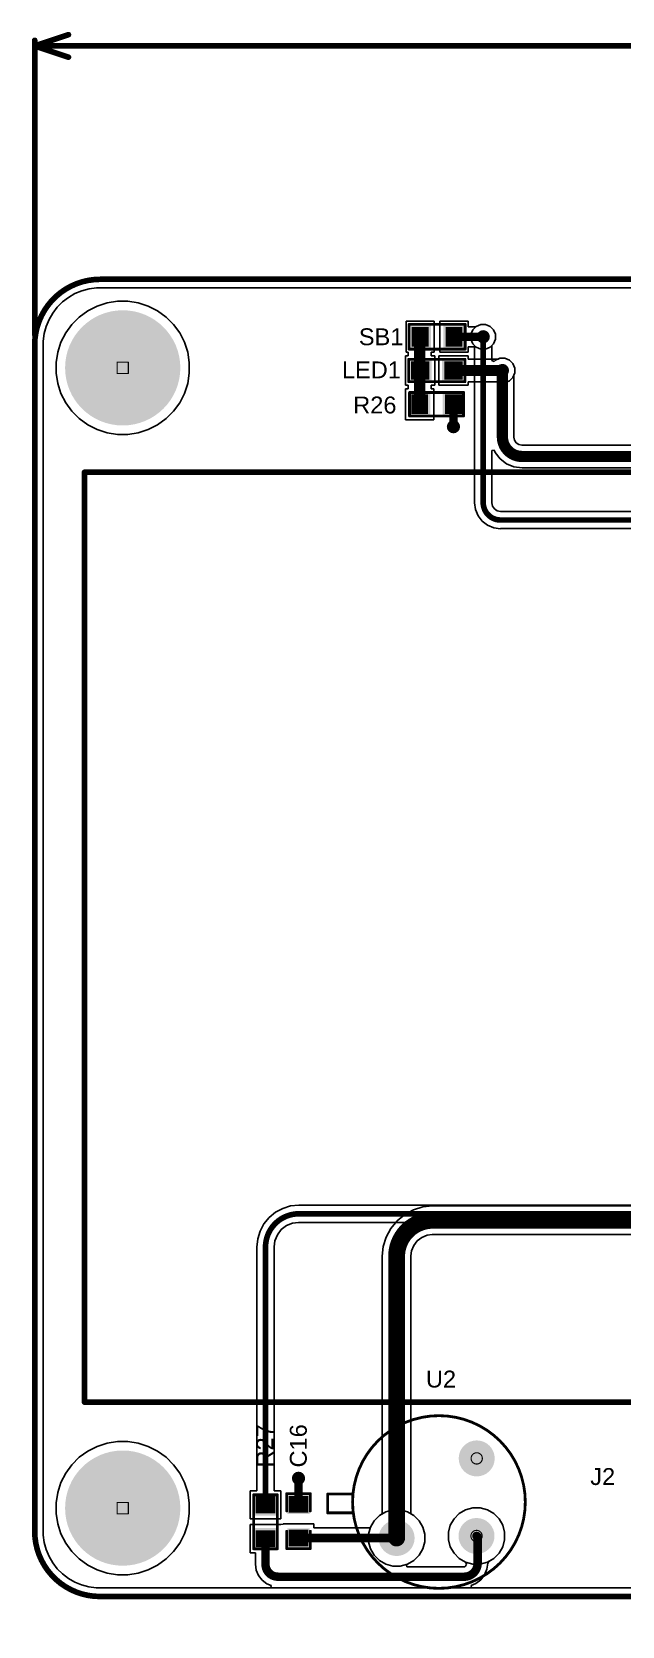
# Model space of a CAD drawing. Header units: inches. Extents: x -4 to 238, y -5 to 115.
# Drawn here: x -4.1 to 22.6, y -5.3 to 66.7 of the extents above; entities that cross this region are included whole.
import ezdxf

# ---------------------------------------------------------------- set-up
doc = ezdxf.new("R2010")
doc.units = ezdxf.units.IN
for name, color, linetype in [('Board Outline', 216, 'Continuous'), ('Bottom Layer', 5, 'Continuous'), ('Bottom Solder', 6, 'Continuous'), ('Dimensions', 6, 'Continuous'), ('Drill Drawing', 1, 'Continuous'), ('Mechanical 13', 56, 'Continuous'), ('Multi-Layer', 9, 'Continuous'), ('Pad Holes', 156, 'Continuous'), ('Top Layer', 1, 'Continuous'), ('Top Overlay', 2, 'Continuous'), ('Top Paste', 8, 'Continuous'), ('Top Solder', 216, 'Continuous'), ('Via Holes', 16, 'Continuous')]:
    doc.layers.add(name, color=color, linetype=linetype)
doc.styles.add('Arial', font='', dxfattribs={"height": 0.2})
doc.styles.get('Arial').set_extended_font_data('Arial')

# ---------------------------------------------------------------- blocks, each defined once
blk = doc.blocks.new('AS312_15')
at = {"layer": 'Bottom Layer'}
h = blk.add_hatch(color=5, dxfattribs=at)
edge = h.paths.add_edge_path()
edge.add_arc((-2.55, 1.243), 0.762, 0, 360)
h = blk.add_hatch(color=5, dxfattribs=at)
edge = h.paths.add_edge_path()
edge.add_arc((2.55, 1.228), 0.762, 0, 360)
h = blk.add_hatch(color=5, dxfattribs=at)
edge = h.paths.add_edge_path()
edge.add_arc((0.066, -1.243), 0.762, 0, 360)
at = {"layer": 'Bottom Solder'}
h = blk.add_hatch(color=6, dxfattribs=at)
edge = h.paths.add_edge_path()
edge.add_arc((-2.55, 1.243), 0.813, 0, 360)
h = blk.add_hatch(color=6, dxfattribs=at)
edge = h.paths.add_edge_path()
edge.add_arc((2.55, 1.228), 0.813, 0, 360)
h = blk.add_hatch(color=6, dxfattribs=at)
edge = h.paths.add_edge_path()
edge.add_arc((0.066, -1.243), 0.813, 0, 360)
at = {"layer": 'Multi-Layer'}
h = blk.add_hatch(color=9, dxfattribs=at)
edge = h.paths.add_edge_path()
edge.add_arc((-2.55, 1.243), 0.762, 0, 360)
h = blk.add_hatch(color=9, dxfattribs=at)
edge = h.paths.add_edge_path()
edge.add_arc((2.55, 1.228), 0.762, 0, 360)
h = blk.add_hatch(color=9, dxfattribs=at)
edge = h.paths.add_edge_path()
edge.add_arc((0.066, -1.243), 0.762, 0, 360)
at = {"layer": 'Pad Holes'}
h = blk.add_hatch(color=7, dxfattribs=at)
edge = h.paths.add_edge_path()
edge.add_arc((-2.55, 1.243), 0.457, 0, 360)
h = blk.add_hatch(color=7, dxfattribs=at)
edge = h.paths.add_edge_path()
edge.add_arc((2.55, 1.228), 0.457, 0, 360)
h = blk.add_hatch(color=7, dxfattribs=at)
edge = h.paths.add_edge_path()
edge.add_arc((0.066, -1.243), 0.457, 0, 360)
at = {"layer": 'Top Layer'}
h = blk.add_hatch(color=1, dxfattribs=at)
edge = h.paths.add_edge_path()
edge.add_arc((-2.55, 1.243), 0.762, 0, 360)
h = blk.add_hatch(color=1, dxfattribs=at)
edge = h.paths.add_edge_path()
edge.add_arc((2.55, 1.228), 0.762, 0, 360)
h = blk.add_hatch(color=1, dxfattribs=at)
edge = h.paths.add_edge_path()
edge.add_arc((0.066, -1.243), 0.762, 0, 360)
at = {"layer": 'Top Solder'}
h = blk.add_hatch(color=216, dxfattribs=at)
edge = h.paths.add_edge_path()
edge.add_arc((-2.55, 1.243), 0.813, 0, 360)
h = blk.add_hatch(color=216, dxfattribs=at)
edge = h.paths.add_edge_path()
edge.add_arc((2.55, 1.228), 0.813, 0, 360)
h = blk.add_hatch(color=216, dxfattribs=at)
edge = h.paths.add_edge_path()
edge.add_arc((0.066, -1.243), 0.813, 0, 360)
at = {"layer": 'Top Overlay'}
for points, const_width in [([(3.851, 1.042, 1), (-3.949, 1.042, 1)], 0.127), ([(-3.382, 4.85, 1), (-3.318, 4.85, 1)], 0.0635), ([(-3.382, 4.85, 1), (-3.318, 4.85, 1)], 0.0635), ([(-3.982, 4.25, 1), (-3.918, 4.25, 1)], 0.0635), ([(-3.982, 4.25, 1), (-3.918, 4.25, 1)], 0.0635), ([(-2.575, 4.044, 1), (-2.512, 4.044, 1)], 0.0635), ([(-3.163, 3.431, 1), (-3.099, 3.431, 1)], 0.0635), ([(-3.981, 1.042, 1), (-3.917, 1.042, 1)], 0.0635), ([(3.819, 1.042, 1), (3.882, 1.042, 1)], 0.0635)]:
    blk.add_lwpolyline(points, format="xyb", close=True, dxfattribs=dict(at, const_width=const_width))
at = {"layer": 'Top Overlay', "const_width": 0.127}
for points in [[(-3.95, 4.25), (-3.35, 4.85)], [(-3.35, 4.85), (-2.544, 4.044)], [(-3.95, 4.25), (-3.131, 3.431)]]:
    blk.add_lwpolyline(points, dxfattribs=at)
blk = doc.blocks.new('S______B______23')
at = {"layer": 'Top Layer'}
for points in [[(-1.143, -0.4445), (-1.143, 0.4445), (-0.381, 0.4445), (-0.381, -0.4445)], [(0.381, -0.4445), (0.381, 0.4445), (1.143, 0.4445), (1.143, -0.4445)]]:
    blk.add_hatch(color=1, dxfattribs=at).paths.add_polyline_path(points)
at = {"layer": 'Top Paste'}
for points in [[(-1.143, -0.4445), (-1.143, 0.4445), (-0.381, 0.4445), (-0.381, -0.4445)], [(0.381, -0.4445), (0.381, 0.4445), (1.143, 0.4445), (1.143, -0.4445)]]:
    blk.add_hatch(color=8, dxfattribs=at).paths.add_polyline_path(points)
at = {"layer": 'Top Solder'}
for points in [[(-1.2446, -0.5461), (-1.2446, 0.5461), (-0.2794, 0.5461), (-0.2794, -0.5461)], [(0.2794, -0.5461), (0.2794, 0.5461), (1.2446, 0.5461), (1.2446, -0.5461)]]:
    blk.add_hatch(color=216, dxfattribs=at).paths.add_polyline_path(points)
at = {"layer": 'Top Overlay', "const_width": 0.127}
for points in [[(-1.27, 0.5588), (-1.27, -0.5588)], [(1.27, 0.5588), (-1.27, 0.5588)], [(1.27, 0.5588), (1.27, -0.5588)], [(1.27, -0.5588), (-1.27, -0.5588)]]:
    blk.add_lwpolyline(points, dxfattribs=at)
at = {"layer": 'Top Overlay', "const_width": 0.0635}
for points in [[(-1.30175, 0.5588, 1), (-1.23825, 0.5588, 1)], [(-1.30175, 0.5588, 1), (-1.23825, 0.5588, 1)], [(1.23825, 0.5588, 1), (1.30175, 0.5588, 1)], [(1.23825, 0.5588, 1), (1.30175, 0.5588, 1)], [(-1.30175, -0.5588, 1), (-1.23825, -0.5588, 1)], [(-1.30175, -0.5588, 1), (-1.23825, -0.5588, 1)], [(1.23825, -0.5588, 1), (1.30175, -0.5588, 1)], [(1.23825, -0.5588, 1), (1.30175, -0.5588, 1)]]:
    blk.add_lwpolyline(points, format="xyb", close=True, dxfattribs=at)
blk = doc.blocks.new('R___0603_25')
at = {"layer": 'Top Layer'}
for points in [[(-0.381, 0.4445), (-0.381, -0.4445), (-1.143, -0.4445), (-1.143, 0.4445)], [(1.143, 0.4445), (1.143, -0.4445), (0.381, -0.4445), (0.381, 0.4445)]]:
    blk.add_hatch(color=1, dxfattribs=at).paths.add_polyline_path(points)
at = {"layer": 'Top Paste'}
for points in [[(-0.381, 0.4445), (-0.381, -0.4445), (-1.143, -0.4445), (-1.143, 0.4445)], [(1.143, 0.4445), (1.143, -0.4445), (0.381, -0.4445), (0.381, 0.4445)]]:
    blk.add_hatch(color=8, dxfattribs=at).paths.add_polyline_path(points)
at = {"layer": 'Top Solder'}
for points in [[(-0.2794, 0.5461), (-0.2794, -0.5461), (-1.2446, -0.5461), (-1.2446, 0.5461)], [(1.2446, 0.5461), (1.2446, -0.5461), (0.2794, -0.5461), (0.2794, 0.5461)]]:
    blk.add_hatch(color=216, dxfattribs=at).paths.add_polyline_path(points)
at = {"layer": 'Top Overlay', "const_width": 0.127}
for points in [[(1.2192, 0.5334), (-1.2192, 0.5334)], [(-1.2192, -0.5334), (-1.2192, 0.5334)], [(1.2192, -0.5334), (1.2192, 0.5334)], [(1.2192, -0.5334), (-1.2192, -0.5334)]]:
    blk.add_lwpolyline(points, dxfattribs=at)
at = {"layer": 'Top Overlay', "const_width": 0.0635}
for points in [[(-1.25095, 0.5334, 1), (-1.18745, 0.5334, 1)], [(-1.25095, 0.5334, 1), (-1.18745, 0.5334, 1)], [(1.18745, 0.5334, 1), (1.25095, 0.5334, 1)], [(1.18745, 0.5334, 1), (1.25095, 0.5334, 1)], [(-1.25095, -0.5334, 1), (-1.18745, -0.5334, 1)], [(-1.25095, -0.5334, 1), (-1.18745, -0.5334, 1)], [(1.18745, -0.5334, 1), (1.25095, -0.5334, 1)], [(1.18745, -0.5334, 1), (1.25095, -0.5334, 1)]]:
    blk.add_lwpolyline(points, format="xyb", close=True, dxfattribs=at)
blk = doc.blocks.new('R___0603_26')
at = {"layer": 'Top Layer'}
for points in [[(-0.381, 0.4445), (-0.381, -0.4445), (-1.143, -0.4445), (-1.143, 0.4445)], [(1.143, 0.4445), (1.143, -0.4445), (0.381, -0.4445), (0.381, 0.4445)]]:
    blk.add_hatch(color=1, dxfattribs=at).paths.add_polyline_path(points)
at = {"layer": 'Top Paste'}
for points in [[(-0.381, 0.4445), (-0.381, -0.4445), (-1.143, -0.4445), (-1.143, 0.4445)], [(1.143, 0.4445), (1.143, -0.4445), (0.381, -0.4445), (0.381, 0.4445)]]:
    blk.add_hatch(color=8, dxfattribs=at).paths.add_polyline_path(points)
at = {"layer": 'Top Solder'}
for points in [[(-0.2794, 0.5461), (-0.2794, -0.5461), (-1.2446, -0.5461), (-1.2446, 0.5461)], [(1.2446, 0.5461), (1.2446, -0.5461), (0.2794, -0.5461), (0.2794, 0.5461)]]:
    blk.add_hatch(color=216, dxfattribs=at).paths.add_polyline_path(points)
at = {"layer": 'Top Overlay', "const_width": 0.127}
for points in [[(-1.2192, 0.5334), (1.2192, 0.5334)], [(-1.2192, -0.5334), (-1.2192, 0.5334)], [(1.2192, -0.5334), (1.2192, 0.5334)], [(-1.2192, -0.5334), (1.2192, -0.5334)]]:
    blk.add_lwpolyline(points, dxfattribs=at)
at = {"layer": 'Top Overlay', "const_width": 0.0635}
for points in [[(-1.25095, 0.5334, 1), (-1.18745, 0.5334, 1)], [(-1.25095, 0.5334, 1), (-1.18745, 0.5334, 1)], [(1.18745, 0.5334, 1), (1.25095, 0.5334, 1)], [(1.18745, 0.5334, 1), (1.25095, 0.5334, 1)], [(-1.25095, -0.5334, 1), (-1.18745, -0.5334, 1)], [(-1.25095, -0.5334, 1), (-1.18745, -0.5334, 1)], [(1.18745, -0.5334, 1), (1.25095, -0.5334, 1)], [(1.18745, -0.5334, 1), (1.25095, -0.5334, 1)]]:
    blk.add_lwpolyline(points, format="xyb", close=True, dxfattribs=at)
blk = doc.blocks.new('ALS_PT19_315C_L177_TR__60')
at = {"layer": 'Top Layer'}
for points in [[(-1.16, 0.41), (-0.34, 0.41), (-0.34, -0.41), (-1.16, -0.41)], [(0.34, 0.41), (1.16, 0.41), (1.16, -0.41), (0.34, -0.41)]]:
    blk.add_hatch(color=1, dxfattribs=at).paths.add_polyline_path(points)
at = {"layer": 'Top Paste'}
for points in [[(-1.16, 0.41), (-0.34, 0.41), (-0.34, -0.41), (-1.16, -0.41)], [(0.34, 0.41), (1.16, 0.41), (1.16, -0.41), (0.34, -0.41)]]:
    blk.add_hatch(color=8, dxfattribs=at).paths.add_polyline_path(points)
at = {"layer": 'Top Solder'}
for points in [[(-1.262, 0.512), (-0.238, 0.512), (-0.238, -0.512), (-1.262, -0.512)], [(0.238, 0.512), (1.262, 0.512), (1.262, -0.512), (0.238, -0.512)]]:
    blk.add_hatch(color=216, dxfattribs=at).paths.add_polyline_path(points)
at = {"layer": 'Top Overlay'}
for points, const_width in [([(-1.448, 0), (-1.575, 0.127)], 0.2), ([(-1.575, 0.127), (-1.575, -0.127)], 0.2), ([(-1.448, 0), (-1.575, -0.127)], 0.2), ([(-1.27, 0.508), (-1.27, -0.508)], 0.127), ([(1.245, 0.508), (-1.27, 0.508)], 0.127), ([(1.27, 0.508), (1.27, -0.508)], 0.127), ([(1.27, -0.508), (-1.27, -0.508)], 0.127)]:
    blk.add_lwpolyline(points, dxfattribs=dict(at, const_width=const_width))
for points, const_width in [([(-1.625, 0.127, 1), (-1.525, 0.127, 1)], 0.1), ([(-1.625, 0.127, 1), (-1.525, 0.127, 1)], 0.1), ([(-1.498, 0, 1), (-1.398, 0, 1)], 0.1), ([(-1.498, 0, 1), (-1.398, 0, 1)], 0.1), ([(-1.302, 0.508, 1), (-1.238, 0.508, 1)], 0.0635), ([(-1.302, 0.508, 1), (-1.238, 0.508, 1)], 0.0635), ([(1.213, 0.508, 1), (1.276, 0.508, 1)], 0.0635), ([(1.238, 0.508, 1), (1.302, 0.508, 1)], 0.0635), ([(-1.625, -0.127, 1), (-1.525, -0.127, 1)], 0.1), ([(-1.625, -0.127, 1), (-1.525, -0.127, 1)], 0.1), ([(-1.302, -0.508, 1), (-1.238, -0.508, 1)], 0.0635), ([(-1.302, -0.508, 1), (-1.238, -0.508, 1)], 0.0635), ([(1.238, -0.508, 1), (1.302, -0.508, 1)], 0.0635), ([(1.238, -0.508, 1), (1.302, -0.508, 1)], 0.0635)]:
    blk.add_lwpolyline(points, format="xyb", close=True, dxfattribs=dict(at, const_width=const_width))
blk = doc.blocks.new('C___0603_74')
at = {"layer": 'Top Layer'}
for points in [[(-0.381, 0.445), (-0.381, -0.445), (-1.143, -0.445), (-1.143, 0.445)], [(1.143, 0.445), (1.143, -0.445), (0.381, -0.445), (0.381, 0.445)]]:
    blk.add_hatch(color=1, dxfattribs=at).paths.add_polyline_path(points)
at = {"layer": 'Top Paste'}
for points in [[(-0.381, 0.445), (-0.381, -0.445), (-1.143, -0.445), (-1.143, 0.445)], [(1.143, 0.445), (1.143, -0.445), (0.381, -0.445), (0.381, 0.445)]]:
    blk.add_hatch(color=8, dxfattribs=at).paths.add_polyline_path(points)
at = {"layer": 'Top Solder'}
for points in [[(-0.321, 0.504), (-0.321, -0.504), (-1.203, -0.504), (-1.203, 0.504)], [(1.203, 0.504), (1.203, -0.504), (0.321, -0.504), (0.321, 0.504)]]:
    blk.add_hatch(color=216, dxfattribs=at).paths.add_polyline_path(points)
at = {"layer": 'Top Overlay', "const_width": 0.127}
for points in [[(-1.245, 0.533), (-0.457, 0.533)], [(-1.245, 0.533), (-1.245, -0.533)], [(0.457, 0.533), (1.245, 0.533)], [(1.245, 0.533), (1.245, -0.533)], [(-1.245, -0.533), (-0.457, -0.533)], [(0.457, -0.533), (1.245, -0.533)]]:
    blk.add_lwpolyline(points, dxfattribs=at)
at = {"layer": 'Top Overlay', "const_width": 0.0635}
for points in [[(-1.276, 0.533, 1), (-1.213, 0.533, 1)], [(-1.276, 0.533, 1), (-1.213, 0.533, 1)], [(-0.489, 0.533, 1), (-0.425, 0.533, 1)], [(0.425, 0.533, 1), (0.489, 0.533, 1)], [(1.213, 0.533, 1), (1.276, 0.533, 1)], [(1.213, 0.533, 1), (1.276, 0.533, 1)], [(-1.276, -0.533, 1), (-1.213, -0.533, 1)], [(-1.276, -0.533, 1), (-1.213, -0.533, 1)], [(-0.489, -0.533, 1), (-0.425, -0.533, 1)], [(0.425, -0.533, 1), (0.489, -0.533, 1)], [(1.213, -0.533, 1), (1.276, -0.533, 1)], [(1.213, -0.533, 1), (1.276, -0.533, 1)]]:
    blk.add_lwpolyline(points, format="xyb", close=True, dxfattribs=at)

msp = doc.modelspace()

# ---------------------------------------------------------------- hatches: boundary and pattern name
at = {"layer": 'Bottom Layer'}
h = msp.add_hatch(color=5, dxfattribs=at)
edge = h.paths.add_edge_path()
edge.add_arc((0, 51.5), 2.5, 0, 360)
h = msp.add_hatch(color=5, dxfattribs=at)
edge = h.paths.add_edge_path()
edge.add_arc((16.279, 52.905), 0.3, 0, 360)
h = msp.add_hatch(color=5, dxfattribs=at)
edge = h.paths.add_edge_path()
edge.add_arc((17.145, 51.381), 0.3, 0, 360)
h = msp.add_hatch(color=5, dxfattribs=at)
edge = h.paths.add_edge_path()
edge.add_arc((14.934, 48.843), 0.3, 0, 360)
h = msp.add_hatch(color=5, dxfattribs=at)
edge = h.paths.add_edge_path()
edge.add_arc((0, 0), 2.5, 0, 360)
h = msp.add_hatch(color=5, dxfattribs=at)
edge = h.paths.add_edge_path()
edge.add_arc((7.938, 1.346), 0.3, 0, 360)
at = {"layer": 'Bottom Solder'}
h = msp.add_hatch(color=6, dxfattribs=at)
edge = h.paths.add_edge_path()
edge.add_arc((0, 51.5), 2.602, 0, 360)
h = msp.add_hatch(color=6, dxfattribs=at)
edge = h.paths.add_edge_path()
edge.add_arc((0, 0), 2.602, 0, 360)
at = {"layer": 'Multi-Layer'}
h = msp.add_hatch(color=9, dxfattribs=at)
edge = h.paths.add_edge_path()
edge.add_arc((0, 51.5), 2.5, 0, 360)
h = msp.add_hatch(color=9, dxfattribs=at)
edge = h.paths.add_edge_path()
edge.add_arc((0, 0), 2.5, 0, 360)
at = {"layer": 'Pad Holes'}
h = msp.add_hatch(color=7, dxfattribs=at)
edge = h.paths.add_edge_path()
edge.add_arc((0, 51.5), 1.5, 0, 360)
h = msp.add_hatch(color=7, dxfattribs=at)
edge = h.paths.add_edge_path()
edge.add_arc((0, 0), 1.5, 0, 360)
at = {"layer": 'Top Layer'}
h = msp.add_hatch(color=1, dxfattribs=at)
edge = h.paths.add_edge_path()
edge.add_arc((0, 51.5), 2.5, 0, 360)
h = msp.add_hatch(color=1, dxfattribs=at)
edge = h.paths.add_edge_path()
edge.add_arc((16.279, 52.905), 0.3, 0, 360)
h = msp.add_hatch(color=1, dxfattribs=at)
edge = h.paths.add_edge_path()
edge.add_arc((17.145, 51.381), 0.3, 0, 360)
h = msp.add_hatch(color=1, dxfattribs=at)
edge = h.paths.add_edge_path()
edge.add_arc((14.934, 48.843), 0.3, 0, 360)
h = msp.add_hatch(color=1, dxfattribs=at)
edge = h.paths.add_edge_path()
edge.add_arc((0, 0), 2.5, 0, 360)
h = msp.add_hatch(color=1, dxfattribs=at)
edge = h.paths.add_edge_path()
edge.add_arc((7.938, 1.346), 0.3, 0, 360)
at = {"layer": 'Top Solder'}
h = msp.add_hatch(color=216, dxfattribs=at)
edge = h.paths.add_edge_path()
edge.add_arc((0, 51.5), 2.602, 0, 360)
h = msp.add_hatch(color=216, dxfattribs=at)
edge = h.paths.add_edge_path()
edge.add_arc((0, 0), 2.602, 0, 360)
at = {"layer": 'Via Holes'}
h = msp.add_hatch(color=7, dxfattribs=at)
edge = h.paths.add_edge_path()
edge.add_arc((16.279, 52.905), 0.15, 0, 360)
h = msp.add_hatch(color=7, dxfattribs=at)
edge = h.paths.add_edge_path()
edge.add_arc((17.145, 51.381), 0.15, 0, 360)
h = msp.add_hatch(color=7, dxfattribs=at)
edge = h.paths.add_edge_path()
edge.add_arc((14.934, 48.843), 0.15, 0, 360)
h = msp.add_hatch(color=7, dxfattribs=at)
edge = h.paths.add_edge_path()
edge.add_arc((7.938, 1.346), 0.15, 0, 360)

# ---------------------------------------------------------------- linework, layer by layer
at = {"layer": 'Board Outline', "const_width": 0.254}
for points in [[(-3.974, 52.544, -0.414214), (-1.018, 55.5)], [(-1.034, -3.991, -0.414214), (-3.974, -1.05)]]:
    msp.add_lwpolyline(points, format="xyb", dxfattribs=at)
for points in [[(-1.018, 55.5), (26.924, 55.5)], [(-3.974, 52.622), (-3.974, -1.05)], [(-1.034, -3.991), (103.016, -3.991)]]:
    msp.add_lwpolyline(points, dxfattribs=at)
at = {"layer": 'Board Outline', "const_width": 0.127}
for points in [[(-1.082, 55.5, 1), (-0.955, 55.5, 1)], [(-1.082, 55.5, 1), (-0.955, 55.5, 1)], [(-4.038, 52.622, 1), (-3.911, 52.622, 1)], [(-4.038, 52.544, 1), (-3.911, 52.544, 1)], [(-4.038, -1.05, 1), (-3.911, -1.05, 1)], [(-4.038, -1.05, 1), (-3.911, -1.05, 1)], [(-1.098, -3.991, 1), (-0.971, -3.991, 1)], [(-1.098, -3.991, 1), (-0.971, -3.991, 1)]]:
    msp.add_lwpolyline(points, format="xyb", close=True, dxfattribs=at)
at = {"layer": 'Bottom Layer'}
for p, q in [((-2.448, 54.683), (-2.156, 54.852)), ((-2.156, 54.852), (-1.845, 54.98)), ((-1.845, 54.98), (-1.52, 55.068)), ((-1.52, 55.068), (-1.187, 55.112)), ((-1.187, 55.112), (-1.018, 55.112)), ((-1.018, 55.112), (26.536, 55.112)), ((-3.158, 53.973), (-2.953, 54.241)), ((-2.953, 54.241), (-2.715, 54.478)), ((-2.715, 54.478), (-2.448, 54.683)), ((-1.577, 54.073), (-1.96, 53.794)), ((-1.155, 54.288), (-1.577, 54.073)), ((-0.704, 54.434), (-1.155, 54.288)), ((-0.237, 54.508), (-0.704, 54.434)), ((0.237, 54.508), (-0.237, 54.508)), ((0.704, 54.434), (0.237, 54.508)), ((1.155, 54.288), (0.704, 54.434)), ((1.577, 54.073), (1.155, 54.288)), ((1.96, 53.794), (1.577, 54.073)), ((-3.542, 53.046), (-3.455, 53.371)), ((-3.455, 53.371), (-3.326, 53.682)), ((-3.326, 53.682), (-3.158, 53.973)), ((-2.294, 53.46), (-2.573, 53.077)), ((-1.96, 53.794), (-2.294, 53.46)), ((2.294, 53.46), (1.96, 53.794)), ((2.573, 53.077), (2.294, 53.46)), ((15.965, 53.375), (15.809, 53.219)), ((16.168, 53.459), (15.965, 53.375)), ((16.389, 53.459), (16.168, 53.459)), ((16.592, 53.375), (16.389, 53.459)), ((16.748, 53.219), (16.592, 53.375)), ((-3.586, 52.712), (-3.542, 53.046)), ((-3.586, 52.562), (-3.586, 52.712)), ((-2.788, 52.655), (-2.934, 52.204)), ((-2.573, 53.077), (-2.788, 52.655)), ((2.788, 52.655), (2.573, 53.077)), ((2.934, 52.204), (2.788, 52.655)), ((15.809, 53.219), (15.725, 53.016)), ((15.725, 53.016), (15.725, 52.795)), ((15.725, 52.795), (15.809, 52.592)), ((15.809, 52.592), (15.89, 52.51)), ((16.667, 52.51), (16.748, 52.592)), ((16.833, 53.016), (16.748, 53.219)), ((16.748, 52.592), (16.833, 52.795)), ((16.833, 52.795), (16.833, 53.016)), ((-3.586, -1.05), (-3.586, 52.562)), ((-3.586, 52.562), (-3.586, 52.562)), ((-2.934, 52.204), (-3.008, 51.737)), ((3.008, 51.737), (2.934, 52.204)), ((15.89, 52.51), (15.89, 45.41)), ((16.667, 51.831), (16.667, 52.51)), ((16.831, 51.851), (16.769, 51.789)), ((17.035, 51.935), (16.831, 51.851)), ((17.255, 51.935), (17.035, 51.935)), ((17.459, 51.851), (17.255, 51.935)), ((17.615, 51.695), (17.459, 51.851)), ((-3.008, 51.737), (-3.008, 51.263)), ((-3.008, 51.263), (-2.934, 50.796)), ((2.934, 50.796), (3.008, 51.263)), ((3.008, 51.263), (3.008, 51.737)), ((16.769, 51.789), (16.667, 51.831)), ((17.699, 51.492), (17.615, 51.695)), ((17.663, 51.184), (17.699, 51.271)), ((17.663, 48.383), (17.663, 51.184)), ((17.699, 51.271), (17.699, 51.492)), ((-2.934, 50.796), (-2.788, 50.345)), ((2.788, 50.345), (2.934, 50.796)), ((-2.788, 50.345), (-2.573, 49.923)), ((-2.573, 49.923), (-2.294, 49.54)), ((2.294, 49.54), (2.573, 49.923)), ((2.573, 49.923), (2.788, 50.345)), ((-2.294, 49.54), (-1.96, 49.206)), ((-1.96, 49.206), (-1.577, 48.927)), ((1.577, 48.927), (1.96, 49.206)), ((1.96, 49.206), (2.294, 49.54)), ((-1.577, 48.927), (-1.155, 48.712)), ((-1.155, 48.712), (-0.704, 48.566)), ((-0.704, 48.566), (-0.237, 48.492)), ((-0.237, 48.492), (0.237, 48.492)), ((0.237, 48.492), (0.704, 48.566)), ((0.704, 48.566), (1.155, 48.712)), ((1.155, 48.712), (1.577, 48.927)), ((17.661, 48.372), (17.663, 48.383)), ((17.687, 48.241), (17.661, 48.372)), ((16.667, 47.768), (16.769, 47.788)), ((16.667, 45.41), (16.667, 47.768)), ((16.769, 47.788), (16.813, 47.681)), ((16.813, 47.681), (17.037, 47.39)), ((17.767, 48.12), (17.687, 48.241)), ((17.888, 48.04), (17.767, 48.12)), ((18.019, 48.014), (17.888, 48.04)), ((18.03, 48.016), (18.019, 48.014)), ((39.296, 48.016), (18.03, 48.016)), ((17.037, 47.39), (17.328, 47.166)), ((17.328, 47.166), (17.666, 47.026)), ((17.666, 47.026), (18.03, 46.978)), ((18.03, 46.978), (18.03, 46.98)), ((18.03, 46.98), (39.228, 46.98)), ((15.89, 45.41), (15.888, 45.41)), ((15.888, 45.41), (15.928, 45.107)), ((16.666, 45.404), (16.667, 45.41)), ((16.695, 45.259), (16.666, 45.404)), ((15.928, 45.107), (16.045, 44.824)), ((16.045, 44.824), (16.231, 44.581)), ((16.781, 45.13), (16.695, 45.259)), ((16.91, 45.044), (16.781, 45.13)), ((17.055, 45.015), (16.91, 45.044)), ((17.061, 45.016), (17.055, 45.015)), ((29.747, 45.016), (17.061, 45.016)), ((16.231, 44.581), (16.474, 44.394)), ((16.474, 44.394), (16.757, 44.277)), ((16.757, 44.277), (17.061, 44.237)), ((17.061, 44.237), (17.061, 44.239)), ((17.061, 44.239), (29.747, 44.239)), ((12.389, 12.979), (12.105, 12.634)), ((12.734, 13.262), (12.389, 12.979)), ((13.127, 13.473), (12.734, 13.262)), ((13.555, 13.602), (13.127, 13.473)), ((13.984, 13.645), (13.555, 13.602)), ((13.999, 13.647), (13.984, 13.645)), ((52.69, 13.647), (13.999, 13.647)), ((12.105, 12.634), (11.895, 12.24)), ((13.503, 12.228), (13.742, 12.327)), ((13.742, 12.327), (13.974, 12.358)), ((13.974, 12.358), (13.999, 12.353)), ((13.999, 12.353), (52.69, 12.353)), ((11.765, 11.813), (11.723, 11.383)), ((11.895, 12.24), (11.765, 11.813)), ((13.01, 11.394), (13.041, 11.625)), ((13.041, 11.625), (13.14, 11.865)), ((13.14, 11.865), (13.297, 12.07)), ((13.297, 12.07), (13.503, 12.228)), ((11.723, 11.383), (11.72, 11.369)), ((11.72, 11.369), (11.72, -0.258)), ((13.015, 11.369), (13.01, 11.394)), ((13.015, -0.258), (13.015, 11.369)), ((-0.704, 2.934), (-1.155, 2.788)), ((-0.237, 3.008), (-0.704, 2.934)), ((0.237, 3.008), (-0.237, 3.008)), ((0.704, 2.934), (0.237, 3.008)), ((1.155, 2.788), (0.704, 2.934)), ((-1.96, 2.294), (-2.294, 1.96)), ((-1.577, 2.573), (-1.96, 2.294)), ((-1.155, 2.788), (-1.577, 2.573)), ((1.577, 2.573), (1.155, 2.788)), ((1.96, 2.294), (1.577, 2.573)), ((2.294, 1.96), (1.96, 2.294)), ((-2.573, 1.577), (-2.788, 1.155)), ((-2.294, 1.96), (-2.573, 1.577)), ((2.573, 1.577), (2.294, 1.96)), ((2.788, 1.155), (2.573, 1.577)), ((-2.788, 1.155), (-2.934, 0.704)), ((2.934, 0.704), (2.788, 1.155)), ((-2.934, 0.704), (-3.008, 0.237)), ((-3.008, 0.237), (-3.008, -0.237)), ((3.008, 0.237), (2.934, 0.704)), ((3.008, -0.237), (3.008, 0.237)), ((15.809, 0.011), (15.486, -0.076)), ((16.143, 0.011), (15.809, 0.011)), ((16.466, -0.076), (16.143, 0.011)), ((-3.008, -0.237), (-2.934, -0.704)), ((-2.934, -0.704), (-2.788, -1.155)), ((2.788, -1.155), (2.934, -0.704)), ((2.934, -0.704), (3.008, -0.237)), ((11.351, -0.571), (11.184, -0.861)), ((11.588, -0.334), (11.351, -0.571)), ((11.72, -0.258), (11.588, -0.334)), ((13.147, -0.334), (13.015, -0.258)), ((13.384, -0.571), (13.147, -0.334)), ((13.551, -0.861), (13.384, -0.571)), ((14.96, -0.479), (14.792, -0.769)), ((15.196, -0.243), (14.96, -0.479)), ((15.486, -0.076), (15.196, -0.243)), ((16.756, -0.243), (16.466, -0.076)), ((16.992, -0.479), (16.756, -0.243)), ((17.159, -0.769), (16.992, -0.479)), ((-3.586, -1.218), (-3.586, -1.05)), ((-3.542, -1.549), (-3.586, -1.218)), ((-2.788, -1.155), (-2.573, -1.577)), ((2.573, -1.577), (2.788, -1.155)), ((11.184, -0.861), (11.098, -1.184)), ((11.098, -1.184), (11.098, -1.518)), ((13.638, -1.184), (13.551, -0.861)), ((13.638, -1.518), (13.638, -1.184)), ((14.792, -0.769), (14.706, -1.092)), ((14.706, -1.092), (14.706, -1.426)), ((14.706, -1.426), (14.792, -1.749)), ((17.246, -1.092), (17.159, -0.769)), ((17.159, -1.749), (17.246, -1.426)), ((17.246, -1.426), (17.246, -1.092)), ((-3.456, -1.872), (-3.542, -1.549)), ((-3.328, -2.182), (-3.456, -1.872)), ((-2.573, -1.577), (-2.294, -1.96)), ((-2.294, -1.96), (-1.96, -2.294)), ((1.96, -2.294), (2.294, -1.96)), ((2.294, -1.96), (2.573, -1.577)), ((11.098, -1.518), (11.184, -1.841)), ((11.184, -1.841), (11.351, -2.131)), ((11.351, -2.131), (11.588, -2.367)), ((13.147, -2.367), (13.384, -2.131)), ((13.384, -2.131), (13.551, -1.841)), ((13.551, -1.841), (13.638, -1.518)), ((14.792, -1.749), (14.96, -2.039)), ((14.96, -2.039), (15.196, -2.275)), ((16.756, -2.275), (16.992, -2.039)), ((16.992, -2.039), (17.159, -1.749)), ((-3.16, -2.471), (-3.328, -2.182)), ((-2.957, -2.737), (-3.16, -2.471)), ((-2.72, -2.973), (-2.957, -2.737)), ((-1.96, -2.294), (-1.577, -2.573)), ((-1.577, -2.573), (-1.155, -2.788)), ((-1.155, -2.788), (-0.704, -2.934)), ((0.704, -2.934), (1.155, -2.788)), ((1.155, -2.788), (1.577, -2.573)), ((1.577, -2.573), (1.96, -2.294)), ((11.588, -2.367), (11.877, -2.534)), ((11.877, -2.534), (12.2, -2.621)), ((12.2, -2.621), (12.535, -2.621)), ((12.535, -2.621), (12.858, -2.534)), ((12.858, -2.534), (13.147, -2.367)), ((15.196, -2.275), (15.486, -2.443)), ((15.486, -2.443), (15.809, -2.529)), ((15.809, -2.529), (16.143, -2.529)), ((16.143, -2.529), (16.466, -2.443)), ((16.466, -2.443), (16.756, -2.275)), ((-2.455, -3.177), (-2.72, -2.973)), ((-2.165, -3.344), (-2.455, -3.177)), ((-1.856, -3.472), (-2.165, -3.344)), ((-1.533, -3.559), (-1.856, -3.472)), ((-1.201, -3.602), (-1.533, -3.559)), ((-0.704, -2.934), (-0.237, -3.008)), ((-0.237, -3.008), (0.237, -3.008)), ((0.237, -3.008), (0.704, -2.934)), ((103.016, -3.602), (-1.201, -3.602))]:
    msp.add_line(p, q, dxfattribs=at)
for points, const_width in [([(16.279, 45.41), (16.279, 52.905)], 0.254), ([(17.145, 48.383), (17.145, 51.381)], 0.508), ([(18.03, 47.498), (40.435, 47.498)], 0.508), ([(17.061, 44.628), (56.591, 44.628)], 0.254), ([(13.999, 13), (42.443, 13)], 0.762), ([(12.368, -1.351), (12.368, 11.369)], 0.762)]:
    msp.add_lwpolyline(points, dxfattribs=dict(at, const_width=const_width))
for points, const_width in [([(16.215, 52.905, 1), (16.342, 52.905, 1)], 0.127), ([(17.018, 51.381, 1), (17.272, 51.381, 1)], 0.254), ([(17.018, 48.383, 1), (17.272, 48.383, 1)], 0.254), ([(17.018, 48.383, 1), (17.272, 48.383, 1)], 0.254), ([(17.903, 47.498, 1), (18.157, 47.498, 1)], 0.254), ([(17.903, 47.498, 1), (18.157, 47.498, 1)], 0.254), ([(16.215, 45.41, 1), (16.342, 45.41, 1)], 0.127), ([(16.215, 45.41, 1), (16.342, 45.41, 1)], 0.127), ([(16.998, 44.628, 1), (17.125, 44.628, 1)], 0.127), ([(16.998, 44.628, 1), (17.125, 44.628, 1)], 0.127), ([(13.808, 13, 1), (14.189, 13, 1)], 0.381), ([(13.808, 13, 1), (14.189, 13, 1)], 0.381), ([(12.177, 11.369, 1), (12.558, 11.369, 1)], 0.381), ([(12.177, 11.369, 1), (12.558, 11.369, 1)], 0.381), ([(12.177, -1.351, 1), (12.558, -1.351, 1)], 0.381)]:
    msp.add_lwpolyline(points, format="xyb", close=True, dxfattribs=dict(at, const_width=const_width))
for points, const_width in [([(18.03, 47.498, -0.414214), (17.145, 48.383)], 0.508), ([(17.061, 44.628, -0.414214), (16.279, 45.41)], 0.254), ([(12.368, 11.369, -0.414214), (13.999, 13)], 0.762)]:
    msp.add_lwpolyline(points, format="xyb", dxfattribs=dict(at, const_width=const_width))
at = {"layer": 'Dimensions', "const_width": 0.254}
for points in [[(-3.974, 66.04), (-2.45, 66.548)], [(-3.974, 53.003), (-3.974, 66.294)], [(-3.974, 66.04), (-2.45, 65.532)], [(-3.974, 66.04), (44.614, 66.04)]]:
    msp.add_lwpolyline(points, dxfattribs=at)
at = {"layer": 'Dimensions', "const_width": 0.127}
for points in [[(-4.038, 66.294, 1), (-3.911, 66.294, 1)], [(-2.514, 66.548, 1), (-2.387, 66.548, 1)], [(-4.038, 66.04, 1), (-3.911, 66.04, 1)], [(-4.038, 66.04, 1), (-3.911, 66.04, 1)], [(-4.038, 66.04, 1), (-3.911, 66.04, 1)], [(-2.514, 65.532, 1), (-2.387, 65.532, 1)], [(-4.038, 53.003, 1), (-3.911, 53.003, 1)]]:
    msp.add_lwpolyline(points, format="xyb", close=True, dxfattribs=at)
at = {"layer": 'Drill Drawing', "const_width": 0.0508}
for points in [[(16.025, 52.905), (16.279, 53.159)], [(16.025, 52.905), (16.279, 52.651)], [(16.279, 53.159), (16.533, 52.905)], [(16.279, 52.651), (16.533, 52.905)], [(-0.254, 51.754), (0.254, 51.754)], [(-0.254, 51.246), (-0.254, 51.754)], [(-0.254, 51.246), (0.254, 51.246)], [(0.254, 51.246), (0.254, 51.754)], [(16.891, 51.381), (17.145, 51.635)], [(16.891, 51.381), (17.145, 51.127)], [(17.145, 51.635), (17.399, 51.381)], [(17.145, 51.127), (17.399, 51.381)], [(14.68, 48.843), (14.934, 49.097)], [(14.934, 49.097), (15.188, 48.843)], [(14.68, 48.843), (14.934, 48.589)], [(14.934, 48.589), (15.188, 48.843)], [(7.684, 1.346), (7.938, 1.6)], [(7.938, 1.6), (8.192, 1.346)], [(7.684, 1.346), (7.938, 1.092)], [(7.938, 1.092), (8.192, 1.346)], [(-0.254, 0.254), (0.254, 0.254)], [(-0.254, -0.254), (-0.254, 0.254)], [(0.254, -0.254), (0.254, 0.254)], [(-0.254, -0.254), (0.254, -0.254)]]:
    msp.add_lwpolyline(points, dxfattribs=at)
at = {"layer": 'Drill Drawing'}
for points, const_width in [([(16.012, 52.905, 1), (16.037, 52.905, 1)], 0.0254), ([(16.012, 52.905, 1), (16.037, 52.905, 1)], 0.0254), ([(16.266, 53.159, 1), (16.291, 53.159, 1)], 0.0254), ([(16.266, 53.159, 1), (16.291, 53.159, 1)], 0.0254), ([(16.266, 52.651, 1), (16.291, 52.651, 1)], 0.0254), ([(16.266, 52.651, 1), (16.291, 52.651, 1)], 0.0254), ([(16.52, 52.905, 1), (16.545, 52.905, 1)], 0.0254), ([(16.52, 52.905, 1), (16.545, 52.905, 1)], 0.0254), ([(-0.267, 51.754, 1), (-0.241, 51.754, 1)], 0.0254), ([(-0.267, 51.754, 1), (-0.241, 51.754, 1)], 0.0254), ([(-0.267, 51.246, 1), (-0.241, 51.246, 1)], 0.0254), ([(-0.267, 51.246, 1), (-0.241, 51.246, 1)], 0.0254), ([(0.241, 51.754, 1), (0.267, 51.754, 1)], 0.0254), ([(0.241, 51.754, 1), (0.267, 51.754, 1)], 0.0254), ([(0.241, 51.246, 1), (0.267, 51.246, 1)], 0.0254), ([(0.241, 51.246, 1), (0.267, 51.246, 1)], 0.0254), ([(16.878, 51.381, 1), (16.904, 51.381, 1)], 0.0254), ([(16.878, 51.381, 1), (16.904, 51.381, 1)], 0.0254), ([(17.132, 51.635, 1), (17.158, 51.635, 1)], 0.0254), ([(17.132, 51.635, 1), (17.158, 51.635, 1)], 0.0254), ([(17.132, 51.127, 1), (17.158, 51.127, 1)], 0.0254), ([(17.132, 51.127, 1), (17.158, 51.127, 1)], 0.0254), ([(17.386, 51.381, 1), (17.412, 51.381, 1)], 0.0254), ([(17.386, 51.381, 1), (17.412, 51.381, 1)], 0.0254), ([(14.921, 49.097, 1), (14.946, 49.097, 1)], 0.0254), ([(14.921, 49.097, 1), (14.946, 49.097, 1)], 0.0254), ([(14.667, 48.843, 1), (14.692, 48.843, 1)], 0.0254), ([(14.667, 48.843, 1), (14.692, 48.843, 1)], 0.0254), ([(14.921, 48.589, 1), (14.946, 48.589, 1)], 0.0254), ([(14.921, 48.589, 1), (14.946, 48.589, 1)], 0.0254), ([(15.175, 48.843, 1), (15.2, 48.843, 1)], 0.0254), ([(15.175, 48.843, 1), (15.2, 48.843, 1)], 0.0254), ([(16.239, 2.245, 1), (15.731, 2.245, 1)], 0.0508), ([(15.718, 2.245, 1), (15.744, 2.245, 1)], 0.0254), ([(16.226, 2.245, 1), (16.252, 2.245, 1)], 0.0254), ([(7.925, 1.6, 1), (7.951, 1.6, 1)], 0.0254), ([(7.925, 1.6, 1), (7.951, 1.6, 1)], 0.0254), ([(7.671, 1.346, 1), (7.697, 1.346, 1)], 0.0254), ([(7.671, 1.346, 1), (7.697, 1.346, 1)], 0.0254), ([(7.925, 1.092, 1), (7.951, 1.092, 1)], 0.0254), ([(7.925, 1.092, 1), (7.951, 1.092, 1)], 0.0254), ([(8.179, 1.346, 1), (8.205, 1.346, 1)], 0.0254), ([(8.179, 1.346, 1), (8.205, 1.346, 1)], 0.0254), ([(-0.267, 0.254, 1), (-0.241, 0.254, 1)], 0.0254), ([(-0.267, 0.254, 1), (-0.241, 0.254, 1)], 0.0254), ([(0.241, 0.254, 1), (0.267, 0.254, 1)], 0.0254), ([(0.241, 0.254, 1), (0.267, 0.254, 1)], 0.0254), ([(-0.267, -0.254, 1), (-0.241, -0.254, 1)], 0.0254), ([(-0.267, -0.254, 1), (-0.241, -0.254, 1)], 0.0254), ([(0.241, -0.254, 1), (0.267, -0.254, 1)], 0.0254), ([(0.241, -0.254, 1), (0.267, -0.254, 1)], 0.0254), ([(12.622, -1.351, 1), (12.114, -1.351, 1)], 0.0508), ([(12.101, -1.351, 1), (12.126, -1.351, 1)], 0.0254), ([(12.609, -1.351, 1), (12.634, -1.351, 1)], 0.0254), ([(16.23, -1.259, 1), (15.722, -1.259, 1)], 0.0508), ([(15.709, -1.259, 1), (15.735, -1.259, 1)], 0.0254), ([(16.217, -1.259, 1), (16.243, -1.259, 1)], 0.0254)]:
    msp.add_lwpolyline(points, format="xyb", close=True, dxfattribs=dict(at, const_width=const_width))
at = {"layer": 'Mechanical 13', "const_width": 0.254}
for points in [[(-1.727, 46.786), (58.273, 46.786)], [(-1.727, 4.786), (-1.727, 46.786)], [(-1.727, 4.786), (58.273, 4.786)]]:
    msp.add_lwpolyline(points, dxfattribs=at)
at = {"layer": 'Mechanical 13', "const_width": 0.127}
for points in [[(-1.791, 46.786, 1), (-1.664, 46.786, 1)], [(-1.791, 46.786, 1), (-1.664, 46.786, 1)], [(-1.791, 4.786, 1), (-1.664, 4.786, 1)], [(-1.791, 4.786, 1), (-1.664, 4.786, 1)]]:
    msp.add_lwpolyline(points, format="xyb", close=True, dxfattribs=at)
at = {"layer": 'Top Layer'}
for p, q in [((-2.448, 54.683), (-2.156, 54.852)), ((-2.156, 54.852), (-1.845, 54.98)), ((-1.845, 54.98), (-1.52, 55.068)), ((-1.52, 55.068), (-1.187, 55.112)), ((-1.187, 55.112), (-1.018, 55.112)), ((-1.018, 55.112), (26.536, 55.112)), ((-3.158, 53.973), (-2.953, 54.241)), ((-2.953, 54.241), (-2.715, 54.478)), ((-2.715, 54.478), (-2.448, 54.683)), ((-1.577, 54.073), (-1.96, 53.794)), ((-1.155, 54.288), (-1.577, 54.073)), ((-0.704, 54.434), (-1.155, 54.288)), ((-0.237, 54.508), (-0.704, 54.434)), ((0.237, 54.508), (-0.237, 54.508)), ((0.704, 54.434), (0.237, 54.508)), ((1.155, 54.288), (0.704, 54.434)), ((1.577, 54.073), (1.155, 54.288)), ((1.96, 53.794), (1.577, 54.073)), ((-3.542, 53.046), (-3.455, 53.371)), ((-3.455, 53.371), (-3.326, 53.682)), ((-3.326, 53.682), (-3.158, 53.973)), ((-2.294, 53.46), (-2.573, 53.077)), ((-1.96, 53.794), (-2.294, 53.46)), ((2.294, 53.46), (1.96, 53.794)), ((2.573, 53.077), (2.294, 53.46)), ((14.069, 53.604), (12.799, 53.604)), ((12.799, 53.604), (12.799, 52.207)), ((14.069, 52.207), (14.069, 53.604)), ((15.593, 53.604), (14.323, 53.604)), ((14.323, 53.604), (14.323, 52.207)), ((15.593, 53.359), (15.593, 53.604)), ((15.948, 53.359), (15.593, 53.359)), ((15.965, 53.375), (15.948, 53.359)), ((16.168, 53.459), (15.965, 53.375)), ((16.389, 53.459), (16.168, 53.459)), ((16.592, 53.375), (16.389, 53.459)), ((16.748, 53.219), (16.592, 53.375)), ((-3.586, 52.712), (-3.542, 53.046)), ((-3.586, 52.562), (-3.586, 52.712)), ((-2.788, 52.655), (-2.934, 52.204)), ((-2.573, 53.077), (-2.788, 52.655)), ((2.788, 52.655), (2.573, 53.077)), ((2.934, 52.204), (2.788, 52.655)), ((16.592, 52.436), (16.748, 52.592)), ((16.833, 53.016), (16.748, 53.219)), ((16.748, 52.592), (16.833, 52.795)), ((16.833, 52.795), (16.833, 53.016)), ((-3.586, -1.05), (-3.586, 52.562)), ((-3.586, 52.562), (-3.586, 52.562)), ((-2.934, 52.204), (-3.008, 51.737)), ((3.008, 51.737), (2.934, 52.204)), ((12.892, 52.045), (12.77, 52.045)), ((12.77, 52.045), (12.77, 50.717)), ((12.799, 52.207), (12.892, 52.207)), ((12.892, 52.207), (12.892, 52.045)), ((13.928, 52.045), (13.928, 52.207)), ((13.928, 52.207), (14.069, 52.207)), ((14.098, 52.045), (13.928, 52.045)), ((14.098, 50.717), (14.098, 52.045)), ((15.598, 52.045), (14.27, 52.045)), ((14.27, 52.045), (14.27, 50.717)), ((14.323, 52.207), (15.593, 52.207)), ((15.593, 52.207), (15.593, 52.452)), ((15.593, 52.452), (15.948, 52.452)), ((15.598, 51.899), (15.598, 52.045)), ((16.948, 51.899), (15.598, 51.899)), ((15.948, 52.452), (15.965, 52.436)), ((15.965, 52.436), (16.168, 52.351)), ((16.168, 52.351), (16.389, 52.351)), ((16.389, 52.351), (16.592, 52.436)), ((17.035, 51.935), (16.948, 51.899)), ((17.255, 51.935), (17.035, 51.935)), ((17.459, 51.851), (17.255, 51.935)), ((17.615, 51.695), (17.459, 51.851)), ((-3.008, 51.737), (-3.008, 51.263)), ((-3.008, 51.263), (-2.934, 50.796)), ((2.934, 50.796), (3.008, 51.263)), ((3.008, 51.263), (3.008, 51.737)), ((17.699, 51.492), (17.615, 51.695)), ((17.615, 51.068), (17.699, 51.271)), ((17.699, 51.271), (17.699, 51.492)), ((-2.934, 50.796), (-2.788, 50.345)), ((2.788, 50.345), (2.934, 50.796)), ((12.77, 50.717), (12.892, 50.717)), ((12.892, 50.556), (12.775, 50.556)), ((12.775, 50.556), (12.775, 49.159)), ((12.892, 50.717), (12.892, 50.556)), ((13.928, 50.556), (13.928, 50.717)), ((13.928, 50.717), (14.098, 50.717)), ((14.045, 50.556), (13.928, 50.556)), ((14.045, 49.159), (14.045, 50.556)), ((14.27, 50.717), (15.598, 50.717)), ((15.598, 50.717), (15.598, 50.863)), ((15.598, 50.863), (16.948, 50.863)), ((16.948, 50.863), (17.035, 50.827)), ((17.035, 50.827), (17.255, 50.827)), ((17.255, 50.827), (17.459, 50.912)), ((17.459, 50.912), (17.615, 51.068)), ((-2.788, 50.345), (-2.573, 49.923)), ((-2.573, 49.923), (-2.294, 49.54)), ((2.294, 49.54), (2.573, 49.923)), ((2.573, 49.923), (2.788, 50.345)), ((-2.294, 49.54), (-1.96, 49.206)), ((-1.96, 49.206), (-1.577, 48.927)), ((1.577, 48.927), (1.96, 49.206)), ((1.96, 49.206), (2.294, 49.54)), ((12.775, 49.159), (14.045, 49.159)), ((-1.577, 48.927), (-1.155, 48.712)), ((-1.155, 48.712), (-0.704, 48.566)), ((-0.704, 48.566), (-0.237, 48.492)), ((-0.237, 48.492), (0.237, 48.492)), ((0.237, 48.492), (0.704, 48.566)), ((0.704, 48.566), (1.155, 48.712)), ((1.155, 48.712), (1.577, 48.927)), ((7.953, 13.683), (7.583, 13.647)), ((7.953, 13.681), (7.953, 13.683)), ((38.418, 13.681), (7.953, 13.681)), ((6.613, 13.128), (6.378, 12.841)), ((6.9, 13.364), (6.613, 13.128)), ((7.228, 13.539), (6.9, 13.364)), ((7.583, 13.647), (7.228, 13.539)), ((6.203, 12.513), (6.095, 12.158)), ((6.378, 12.841), (6.203, 12.513)), ((6.871, 12.078), (6.983, 12.349)), ((6.983, 12.349), (7.161, 12.581)), ((7.161, 12.581), (7.393, 12.759)), ((7.393, 12.759), (7.663, 12.871)), ((7.663, 12.871), (7.94, 12.907)), ((7.94, 12.907), (7.953, 12.904)), ((7.953, 12.904), (38.418, 12.904)), ((6.095, 12.158), (6.058, 11.789)), ((6.058, 11.789), (6.06, 11.789)), ((6.06, 11.789), (6.06, 0.779)), ((6.834, 11.802), (6.871, 12.078)), ((6.837, 11.789), (6.834, 11.802)), ((6.837, 0.779), (6.837, 11.789)), ((-0.704, 2.934), (-1.155, 2.788)), ((-0.237, 3.008), (-0.704, 2.934)), ((0.237, 3.008), (-0.237, 3.008)), ((0.704, 2.934), (0.237, 3.008)), ((1.155, 2.788), (0.704, 2.934)), ((-1.96, 2.294), (-2.294, 1.96)), ((-1.577, 2.573), (-1.96, 2.294)), ((-1.155, 2.788), (-1.577, 2.573)), ((1.577, 2.573), (1.155, 2.788)), ((1.96, 2.294), (1.577, 2.573)), ((2.294, 1.96), (1.96, 2.294)), ((-2.573, 1.577), (-2.788, 1.155)), ((-2.294, 1.96), (-2.573, 1.577)), ((2.573, 1.577), (2.294, 1.96)), ((2.788, 1.155), (2.573, 1.577)), ((-2.788, 1.155), (-2.934, 0.704)), ((2.934, 0.704), (2.788, 1.155)), ((6.06, 0.779), (5.75, 0.779)), ((5.75, 0.779), (5.75, -0.491)), ((7.147, 0.779), (6.837, 0.779)), ((7.147, -0.491), (7.147, 0.779)), ((-2.934, 0.704), (-3.008, 0.237)), ((-3.008, 0.237), (-3.008, -0.237)), ((3.008, 0.237), (2.934, 0.704)), ((3.008, -0.237), (3.008, 0.237)), ((15.809, 0.011), (15.486, -0.076)), ((16.143, 0.011), (15.809, 0.011)), ((16.466, -0.076), (16.143, 0.011)), ((-3.008, -0.237), (-2.934, -0.704)), ((-2.934, -0.704), (-2.788, -1.155)), ((2.788, -1.155), (2.934, -0.704)), ((2.934, -0.704), (3.008, -0.237)), ((5.75, -0.491), (7.147, -0.491)), ((8.636, -0.716), (7.239, -0.716)), ((7.239, -0.716), (7.239, -0.723)), ((8.636, -0.898), (8.636, -0.716)), ((11.351, -0.571), (11.184, -0.861)), ((11.588, -0.334), (11.351, -0.571)), ((11.877, -0.167), (11.588, -0.334)), ((12.2, -0.081), (11.877, -0.167)), ((12.535, -0.081), (12.2, -0.081)), ((12.858, -0.167), (12.535, -0.081)), ((13.147, -0.334), (12.858, -0.167)), ((13.384, -0.571), (13.147, -0.334)), ((13.551, -0.861), (13.384, -0.571)), ((14.96, -0.479), (14.792, -0.769)), ((15.196, -0.243), (14.96, -0.479)), ((15.486, -0.076), (15.196, -0.243)), ((16.756, -0.243), (16.466, -0.076)), ((16.992, -0.479), (16.756, -0.243)), ((17.159, -0.769), (16.992, -0.479)), ((-3.586, -1.218), (-3.586, -1.05)), ((-3.542, -1.549), (-3.586, -1.218)), ((-2.788, -1.155), (-2.573, -1.577)), ((2.573, -1.577), (2.788, -1.155)), ((7.138, -0.745), (5.75, -0.745)), ((5.75, -0.745), (5.75, -2.015)), ((7.147, -0.745), (7.138, -0.745)), ((7.239, -0.723), (7.147, -0.745)), ((11.174, -0.898), (8.636, -0.898)), ((11.184, -0.861), (11.174, -0.898)), ((13.638, -1.184), (13.551, -0.861)), ((13.638, -1.518), (13.638, -1.184)), ((14.792, -0.769), (14.706, -1.092)), ((14.706, -1.092), (14.706, -1.426)), ((14.706, -1.426), (14.792, -1.749)), ((17.246, -1.092), (17.159, -0.769)), ((17.159, -1.749), (17.246, -1.426)), ((17.246, -1.426), (17.246, -1.092)), ((-3.456, -1.872), (-3.542, -1.549)), ((-3.328, -2.182), (-3.456, -1.872)), ((-2.573, -1.577), (-2.294, -1.96)), ((-2.294, -1.96), (-1.96, -2.294)), ((1.96, -2.294), (2.294, -1.96)), ((2.294, -1.96), (2.573, -1.577)), ((5.75, -2.015), (5.995, -2.015)), ((5.995, -2.015), (5.995, -2.537)), ((13.147, -2.367), (13.384, -2.131)), ((13.384, -2.131), (13.551, -1.841)), ((13.551, -1.841), (13.638, -1.518)), ((14.792, -1.749), (14.96, -2.039)), ((14.96, -2.039), (15.196, -2.275)), ((16.756, -2.275), (16.992, -2.039)), ((16.992, -2.039), (17.159, -1.749)), ((-3.16, -2.471), (-3.328, -2.182)), ((-2.957, -2.737), (-3.16, -2.471)), ((-2.72, -2.973), (-2.957, -2.737)), ((-1.96, -2.294), (-1.577, -2.573)), ((-1.577, -2.573), (-1.155, -2.788)), ((-1.155, -2.788), (-0.704, -2.934)), ((0.704, -2.934), (1.155, -2.788)), ((1.155, -2.788), (1.577, -2.573)), ((1.577, -2.573), (1.96, -2.294)), ((5.995, -2.537), (5.995, -2.537)), ((5.995, -2.537), (6.03, -2.8)), ((6.03, -2.8), (6.131, -3.044)), ((12.821, -2.544), (12.858, -2.534)), ((12.834, -2.646), (12.821, -2.544)), ((15.418, -2.646), (12.834, -2.646)), ((12.858, -2.534), (13.147, -2.367)), ((15.196, -2.275), (15.486, -2.443)), ((15.432, -2.648), (15.418, -2.646)), ((15.482, -2.627), (15.432, -2.648)), ((15.518, -2.539), (15.482, -2.627)), ((15.486, -2.443), (15.518, -2.539)), ((16.339, -3.021), (16.445, -2.764)), ((16.445, -2.764), (16.481, -2.489)), ((16.481, -2.489), (16.528, -2.407)), ((16.481, -2.489), (16.481, -2.489)), ((16.528, -2.407), (16.756, -2.275)), ((-2.455, -3.177), (-2.72, -2.973)), ((-2.165, -3.344), (-2.455, -3.177)), ((-1.856, -3.472), (-2.165, -3.344)), ((-1.533, -3.559), (-1.856, -3.472)), ((-1.201, -3.602), (-1.533, -3.559)), ((-0.704, -2.934), (-0.237, -3.008)), ((-0.237, -3.008), (0.237, -3.008)), ((0.237, -3.008), (0.704, -2.934)), ((6.131, -3.044), (6.293, -3.255)), ((6.293, -3.255), (6.503, -3.416)), ((6.503, -3.416), (6.707, -3.501)), ((6.707, -3.501), (6.687, -3.602)), ((15.73, -3.501), (15.949, -3.41)), ((15.751, -3.602), (15.73, -3.501)), ((15.949, -3.41), (16.17, -3.241)), ((16.17, -3.241), (16.339, -3.021)), ((6.687, -3.602), (-1.201, -3.602)), ((103.016, -3.602), (15.751, -3.602))]:
    msp.add_line(p, q, dxfattribs=at)
for points, const_width in [([(13.41, 49.857), (13.41, 52.881)], 0.508), ([(14.958, 52.905), (16.279, 52.905)], 0.381), ([(14.934, 51.381), (17.145, 51.381)], 0.508), ([(14.934, 48.843), (14.934, 49.857)], 0.381), ([(7.953, 13.293), (38.418, 13.293)], 0.254), ([(6.448, 0.144), (6.448, 11.789)], 0.254), ([(7.938, 0.173), (7.938, 1.346)], 0.381), ([(6.448, -2.537), (6.448, -1.38)], 0.381), ([(7.938, -1.351), (12.368, -1.351)], 0.381), ([(16.027, -2.489), (16.027, -1.311)], 0.381), ([(7.01, -3.099), (15.418, -3.099)], 0.381)]:
    msp.add_lwpolyline(points, dxfattribs=dict(at, const_width=const_width))
for points, const_width in [([(13.283, 52.881, 1), (13.537, 52.881, 1)], 0.254), ([(13.346, 52.881, 1), (13.473, 52.881, 1)], 0.127), ([(13.37, 52.905, 1), (13.497, 52.905, 1)], 0.127), ([(14.863, 52.905, 1), (15.053, 52.905, 1)], 0.191), ([(16.183, 52.905, 1), (16.374, 52.905, 1)], 0.191), ([(16.215, 52.905, 1), (16.342, 52.905, 1)], 0.127), ([(16.243, 52.934, 1), (16.37, 52.934, 1)], 0.127), ([(14.807, 51.381, 1), (15.061, 51.381, 1)], 0.254), ([(17.018, 51.381, 1), (17.272, 51.381, 1)], 0.254), ([(13.283, 49.857, 1), (13.537, 49.857, 1)], 0.254), ([(14.815, 49.834, 1), (15.005, 49.834, 1)], 0.191), ([(14.838, 49.857, 1), (15.029, 49.857, 1)], 0.191), ([(14.838, 49.857, 1), (15.029, 49.857, 1)], 0.191), ([(14.838, 48.843, 1), (15.029, 48.843, 1)], 0.191), ([(7.889, 13.293, 1), (8.016, 13.293, 1)], 0.127), ([(7.889, 13.293, 1), (8.016, 13.293, 1)], 0.127), ([(6.385, 11.789, 1), (6.512, 11.789, 1)], 0.127), ([(6.385, 11.789, 1), (6.512, 11.789, 1)], 0.127), ([(7.843, 1.346, 1), (8.033, 1.346, 1)], 0.191), ([(6.385, 0.144, 1), (6.512, 0.144, 1)], 0.127), ([(7.843, 0.173, 1), (8.033, 0.173, 1)], 0.191), ([(6.353, -1.38, 1), (6.544, -1.38, 1)], 0.191), ([(7.843, -1.351, 1), (8.033, -1.351, 1)], 0.191), ([(12.272, -1.351, 1), (12.463, -1.351, 1)], 0.191), ([(15.881, -1.259, 1), (16.071, -1.259, 1)], 0.191), ([(15.932, -1.311, 1), (16.123, -1.311, 1)], 0.191), ([(15.932, -1.311, 1), (16.123, -1.311, 1)], 0.191), ([(6.353, -2.537, 1), (6.544, -2.537, 1)], 0.191), ([(6.353, -2.537, 1), (6.544, -2.537, 1)], 0.191), ([(15.932, -2.489, 1), (16.123, -2.489, 1)], 0.191), ([(15.932, -2.489, 1), (16.123, -2.489, 1)], 0.191), ([(6.915, -3.099, 1), (7.106, -3.099, 1)], 0.191), ([(6.915, -3.099, 1), (7.106, -3.099, 1)], 0.191), ([(15.323, -3.099, 1), (15.513, -3.099, 1)], 0.191), ([(15.323, -3.099, 1), (15.513, -3.099, 1)], 0.191)]:
    msp.add_lwpolyline(points, format="xyb", close=True, dxfattribs=dict(at, const_width=const_width))
for points, const_width in [([(13.41, 52.881, -0.414214), (13.434, 52.905)], 0.254), ([(16.307, 52.934, -0.414214), (16.279, 52.905)], 0.254), ([(14.91, 49.834, -0.414214), (14.934, 49.857)], 0.381), ([(6.448, 11.789, -0.414214), (7.953, 13.293)], 0.254), ([(15.976, -1.259, -0.414214), (16.027, -1.311)], 0.381), ([(7.01, -3.099, -0.414214), (6.448, -2.537)], 0.381), ([(16.027, -2.489, -0.414214), (15.418, -3.099)], 0.381)]:
    msp.add_lwpolyline(points, format="xyb", dxfattribs=dict(at, const_width=const_width))

# ---------------------------------------------------------------- block references
for name, p, rotation in [('S______B______23', (14.196, 52.905), 180), ('ALS_PT19_315C_L177_TR__60', (14.184, 51.381), 180), ('AS312_15', (15.05, -0.427), 45), ('R___0603_25', (6.448, -0.618), 270), ('C___0603_74', (7.938, -0.589), 90)]:
    msp.add_blockref(name, p, dxfattribs=dict(rotation=rotation))
msp.add_blockref('R___0603_26', (14.172, 49.857))

# ---------------------------------------------------------------- texts
at = {"layer": 'Top Overlay', "style": 'Arial'}
for s, p in [('SB1', (10.662, 52.524)), ('LED1', (9.898, 51.027)), ('R26', (10.408, 49.443)), ('U2', (13.692, 5.447)), ('J2', (21.112, 1.044))]:
    msp.add_text(s, height=0.762, dxfattribs=at).set_placement(p)
for s, p in [('R27', (6.798, 1.835)), ('C16', (8.31, 1.835))]:
    msp.add_text(s, height=0.762, rotation=90, dxfattribs=at).set_placement(p)

doc.saveas('drawing.dxf')
